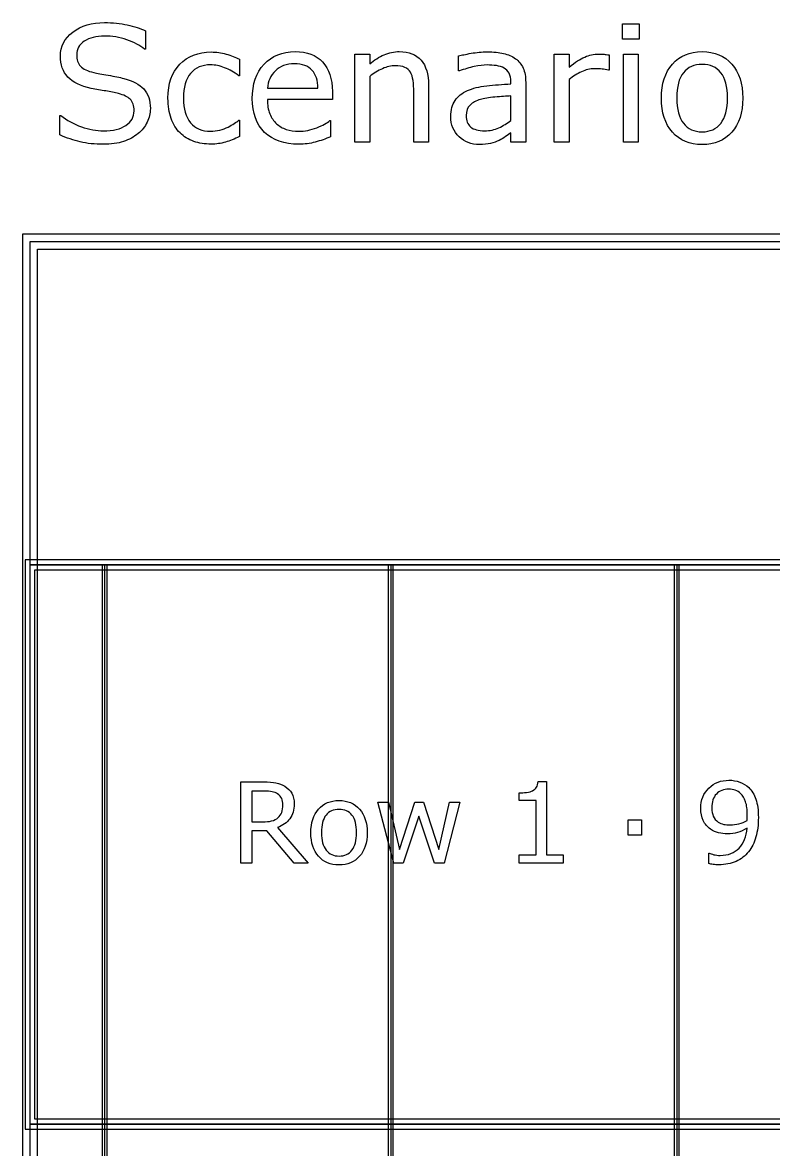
# Model space of a CAD drawing. Extents: x -13 to 750, y 12 to 2314.
# Drawn here: x 43.4 to 103.8, y 2222.9 to 2313.5 of the extents above; entities that cross this region are included whole.
import ezdxf

# ---------------------------------------------------------------- set-up
doc = ezdxf.new("R2010")
doc.units = 0
doc.layers.get('0').update_dxf_attribs({"linetype": 'CONTINUOUS'})

msp = doc.modelspace()

# ---------------------------------------------------------------- linework, layer by layer
at = {"color": 7}
for points in [[(92.980469, 2312.167344), (91.634766, 2312.167344), (91.634766, 2313.405137), (92.980469, 2313.405137)], [(92.904297, 2303.89), (91.710937, 2303.89), (91.710937, 2310.980332), (92.904297, 2310.980332)], [(100.07715, 2307.431992)], [(101.30859, 2307.431992)], [(53.675781, 2306.587754)], [(82.665527, 2305.63561)], [(43.400391, 2296.489609), (43.400391, 1844.29039), (268.59961, 1844.29039), (268.59961, 2296.489609)], [(44, 2295.89), (268, 2295.89), (268, 2269.89), (44, 2269.89)], [(44.599609, 2295.290391), (267.40039, 2295.290391), (267.40039, 1845.48961), (44.599609, 1845.48961)], [(43.599609, 2270.290391), (43.599609, 2224.489609), (268.40039, 2224.489609), (268.40039, 2270.290391)], [(44, 2269.89), (268, 2269.89), (268, 2224.89), (44, 2224.89)], [(49.800781, 2269.89), (49.800781, 2011.89), (50.199219, 2011.89), (50.199219, 2269.89)], [(72.800781, 2269.89), (72.800781, 2011.89), (73.199219, 2011.89), (73.199219, 2269.89)], [(95.800781, 2269.89), (95.800781, 2011.89), (96.199219, 2011.89), (96.199219, 2269.89)], [(44.400391, 2269.489609), (267.59961, 2269.489609), (267.59961, 2225.290391), (44.400391, 2225.290391)], [(64.334473, 2250.59214)], [(78.563965, 2250.798691), (77.285156, 2245.89), (76.520508, 2245.89), (75.259277, 2249.673691), (74.006836, 2245.89), (73.246582, 2245.89), (71.95459, 2250.798691), (72.815918, 2250.798691), (73.716797, 2246.997422), (74.942871, 2250.798691), (75.624023, 2250.798691), (76.880859, 2246.997422), (77.733398, 2250.798691)], [(93.153809, 2248.135605), (92.103516, 2248.135605), (92.103516, 2249.379258), (93.153809, 2249.379258)], [(102.55811, 2249.555042)], [(70.258301, 2248.342148)], [(71.11084, 2248.342148)], [(44, 2224.89), (268, 2224.89), (268, 2198.89), (44, 2198.89)]]:
    msp.add_lwpolyline(points, close=True, dxfattribs=at)
for points in [[(53.294925, 2312.852891), (53.294925, 2311.367539), (53.206055, 2311.367539)], [(71.309568, 2309.183945), (71.309568, 2303.89), (70.116209, 2303.89), (70.116209, 2310.980332), (71.309568, 2310.980332), (71.309568, 2310.193223)], [(78.520508, 2309.615585), (78.457028, 2309.615585), (78.457028, 2310.827987)], [(87.343747, 2308.923695), (87.343747, 2303.89), (86.150388, 2303.89), (86.150388, 2310.980332), (87.343747, 2310.980332), (87.343747, 2309.932969)], [(90.574704, 2310.904162), (90.574707, 2309.679062)], [(60.842285, 2310.555039), (60.842285, 2309.228379), (60.778805, 2309.228379)], [(90.574707, 2309.679062), (90.511227, 2309.679062)], [(63.083008, 2308.225449), (67.145508, 2308.225449)], [(68.307133, 2307.958848), (68.307129, 2307.311387)], [(76.04492, 2308.492051), (76.044922, 2303.89)], [(82.665527, 2308.57457), (82.665527, 2308.758652)], [(83.852536, 2308.701522), (83.852539, 2303.89)], [(68.307129, 2307.311387), (63.083008, 2307.311387)], [(76.044922, 2303.89), (74.851562, 2303.89), (74.851562, 2307.927109)], [(82.665527, 2305.635605), (82.665527, 2307.609727)], [(46.388672, 2304.473984), (46.388672, 2306.048203), (46.477542, 2306.048203)], [(60.778805, 2305.648297), (60.842285, 2305.648297), (60.842285, 2304.334336)], [(68.104004, 2305.62291), (68.167484, 2305.62291), (68.167484, 2304.321641)], [(83.852539, 2303.89), (82.665527, 2303.89), (82.665527, 2304.645371)], [(50, 2269.89), (50, 2011.89)], [(73, 2269.89), (73, 2011.89)], [(96, 2269.89), (96, 2011.89)], [(66.369141, 2245.89), (65.239746, 2245.89), (63.05127, 2248.491563), (61.825195, 2248.491563), (61.825195, 2245.89), (60.955078, 2245.89), (60.955078, 2252.433457), (62.787598, 2252.433457)], [(84.852539, 2252.455434), (85.533691, 2252.455434), (85.533691, 2246.557973), (86.869629, 2246.557973), (86.869629, 2245.89)], [(62.849121, 2251.686382), (61.825195, 2251.686382), (61.825195, 2249.216655), (62.704102, 2249.216655)], [(86.869629, 2245.89), (83.327637, 2245.89), (83.327637, 2246.557969), (84.689941, 2246.557969), (84.689941, 2250.943711), (83.327637, 2250.943711), (83.327637, 2251.541367)], [(101.67083, 2249.744004), (101.67041, 2249.744004)], [(63.908203, 2248.750842), (66.369141, 2245.89)], [(98.563477, 2245.863639), (98.563477, 2246.702994), (98.607417, 2246.702994)]]:
    msp.add_lwpolyline(points, dxfattribs=at)
for points in [[(47.448733, 2312.751328), (48.117353, 2313.259141), (48.965823, 2313.513047), (49.994144, 2313.513047)], [(49.994144, 2313.513047), (50.658532, 2313.513047), (51.267907, 2313.44957), (51.822269, 2313.322617)], [(46.445804, 2310.808945), (46.445804, 2311.600286), (46.780114, 2312.247747), (47.448733, 2312.751328)], [(51.822269, 2313.322617), (52.376631, 2313.195664), (52.867516, 2313.039088), (53.294925, 2312.852891)], [(48.362793, 2312.008652), (47.956543, 2311.729355), (47.753418, 2311.369655), (47.753418, 2310.929551)], [(49.987793, 2312.427598), (49.314942, 2312.427598), (48.773275, 2312.287949), (48.362793, 2312.008652)], [(51.78418, 2312.12291), (51.200195, 2312.326035), (50.6014, 2312.427598), (49.987793, 2312.427598)], [(53.206055, 2311.367539), (52.846354, 2311.672226), (52.372396, 2311.924017), (51.78418, 2312.12291)], [(47.048831, 2309.126816), (46.646813, 2309.558457), (46.445804, 2310.119166), (46.445804, 2310.808945)], [(47.753418, 2310.929551), (47.753418, 2310.535996), (47.85498, 2310.227077), (48.058105, 2310.002793)], [(56.043457, 2310.155137), (56.682454, 2310.815293), (57.524577, 2311.145371), (58.569824, 2311.145371)], [(58.569824, 2311.145371), (58.976074, 2311.145371), (59.373861, 2311.088242), (59.763184, 2310.973984)], [(59.763184, 2310.973984), (60.156739, 2310.859727), (60.516439, 2310.720078), (60.842285, 2310.555039)], [(62.81641, 2310.155137), (63.451176, 2310.836452), (64.284835, 2311.177109), (65.317387, 2311.177109)], [(65.317387, 2311.177109), (66.273767, 2311.177109), (67.010095, 2310.897812), (67.526371, 2310.339219)], [(71.309568, 2310.193223), (71.681964, 2310.502142), (72.067055, 2310.743353), (72.464842, 2310.916855)], [(72.464842, 2310.916855), (72.862628, 2311.090358), (73.270994, 2311.177109), (73.689939, 2311.177109)], [(73.689939, 2311.177109), (74.45589, 2311.177109), (75.039874, 2310.946478), (75.441893, 2310.485215)], [(78.457028, 2310.827987), (78.689775, 2310.89146), (79.026201, 2310.961285), (79.466306, 2311.03746)], [(79.466306, 2311.03746), (79.90641, 2311.113632), (80.340166, 2311.151718), (80.767575, 2311.151718)], [(80.767575, 2311.151718), (81.266924, 2311.151718), (81.700681, 2311.1094), (82.068845, 2311.024765)], [(82.068845, 2311.024765), (82.44124, 2310.944361), (82.762855, 2310.804712), (83.033688, 2310.605819)], [(87.343747, 2309.932969), (87.817705, 2310.313828), (88.234534, 2310.582546), (88.594235, 2310.739121)], [(88.594235, 2310.739121), (88.958168, 2310.899928), (89.328448, 2310.980332), (89.705075, 2310.980332)], [(89.705075, 2310.980332), (89.912432, 2310.980332), (90.06266, 2310.973985), (90.155759, 2310.961292)], [(90.155759, 2310.961292), (90.248858, 2310.952825), (90.388506, 2310.933782), (90.574704, 2310.904162)], [(95.646484, 2310.167832), (96.238932, 2310.840683), (97.036621, 2311.177109), (98.039551, 2311.177109)], [(98.039551, 2311.177109), (99.034017, 2311.177109), (99.827473, 2310.840683), (100.41992, 2310.167832)], [(48.058105, 2310.002793), (48.26123, 2309.778509), (48.618815, 2309.607122), (49.130859, 2309.488633)], [(55.091309, 2307.425645), (55.091309, 2308.58515), (55.408692, 2309.49498), (56.043457, 2310.155137)], [(58.519039, 2310.110703), (57.841956, 2310.110703), (57.306637, 2309.882187), (56.913082, 2309.425156)], [(59.648922, 2309.882187), (59.263831, 2310.034531), (58.887203, 2310.110703), (58.519039, 2310.110703)], [(60.778805, 2309.228379), (60.414872, 2309.511908), (60.038245, 2309.729844), (59.648922, 2309.882187)], [(61.870609, 2307.393906), (61.870609, 2308.553411), (62.185876, 2309.473822), (62.81641, 2310.155137)], [(65.253906, 2310.193223), (64.614909, 2310.193223), (64.10498, 2310.004909), (63.724121, 2309.628281)], [(66.669434, 2309.679062), (66.360515, 2310.021836), (65.888672, 2310.193223), (65.253906, 2310.193223)], [(67.526371, 2310.339219), (68.046879, 2309.780625), (68.307133, 2308.987168), (68.307133, 2307.958848)], [(72.331541, 2309.799668), (71.976072, 2309.638861), (71.635415, 2309.43362), (71.309568, 2309.183945)], [(73.353514, 2310.040879), (73.027667, 2310.040879), (72.68701, 2309.960475), (72.331541, 2309.799668)], [(74.127928, 2309.907578), (73.929035, 2309.996445), (73.670897, 2310.040879), (73.353514, 2310.040879)], [(74.584959, 2309.514023), (74.479165, 2309.691758), (74.326821, 2309.822943), (74.127928, 2309.907578)], [(75.441893, 2310.485215), (75.843911, 2310.023952), (76.04492, 2309.359564), (76.04492, 2308.492051)], [(79.713867, 2309.971054), (79.328776, 2309.89065), (78.930989, 2309.77216), (78.520508, 2309.615585)], [(80.76123, 2310.098007), (80.448079, 2310.098007), (80.098958, 2310.055689), (79.713867, 2309.971054)], [(81.503906, 2310.047227), (81.266927, 2310.08108), (81.019368, 2310.098007), (80.76123, 2310.098007)], [(82.113281, 2309.850449), (81.94401, 2309.94778), (81.740885, 2310.013372), (81.503906, 2310.047227)], [(82.519531, 2309.431504), (82.426432, 2309.609238), (82.291016, 2309.748886), (82.113281, 2309.850449)], [(83.033688, 2310.605819), (83.30029, 2310.411158), (83.503415, 2310.159367), (83.643063, 2309.850448)], [(83.643063, 2309.850448), (83.782712, 2309.541529), (83.852536, 2309.158553), (83.852536, 2308.701522)], [(89.400388, 2309.799672), (89.032224, 2309.799672), (88.676755, 2309.717152), (88.333981, 2309.552113)], [(89.99072, 2309.767932), (89.825681, 2309.789092), (89.628903, 2309.799672), (89.400388, 2309.799672)], [(90.511227, 2309.679062), (90.333493, 2309.721382), (90.159991, 2309.751005), (89.99072, 2309.767932)], [(94.76416, 2307.431992), (94.76416, 2308.587265), (95.058268, 2309.499212), (95.646484, 2310.167832)], [(98.039551, 2310.148789), (97.39209, 2310.148789), (96.888509, 2309.924505), (96.528809, 2309.475937)], [(99.537598, 2309.475937), (99.177897, 2309.924505), (98.678548, 2310.148789), (98.039551, 2310.148789)], [(100.41992, 2310.167832), (101.012367, 2309.499212), (101.30859, 2308.587265), (101.30859, 2307.431992)], [(48.915042, 2308.219102), (48.077151, 2308.396836), (47.455081, 2308.699407), (47.048831, 2309.126816)], [(49.130859, 2309.488633), (49.401692, 2309.429386), (49.786784, 2309.357446), (50.286133, 2309.272812)], [(50.286133, 2309.272812), (50.785482, 2309.188177), (51.208659, 2309.101426), (51.555664, 2309.012559)], [(51.555664, 2309.012559), (52.258138, 2308.826361), (52.787109, 2308.544948), (53.142578, 2308.16832)], [(56.913082, 2309.425156), (56.523759, 2308.972357), (56.329098, 2308.305853), (56.329098, 2307.425645)], [(63.724121, 2309.628281), (63.347494, 2309.251654), (63.133789, 2308.784043), (63.083008, 2308.225449)], [(67.145508, 2308.225449), (67.141308, 2308.851751), (66.982617, 2309.336289), (66.669434, 2309.679062)], [(74.794432, 2308.841172), (74.756345, 2309.128932), (74.686521, 2309.353216), (74.584959, 2309.514023)], [(82.665527, 2308.758652), (82.665527, 2309.029485), (82.616862, 2309.253769), (82.519531, 2309.431504)], [(88.333981, 2309.552113), (87.991208, 2309.391306), (87.66113, 2309.181833), (87.343747, 2308.923695)], [(96.528809, 2309.475937), (96.17334, 2309.031602), (95.995605, 2308.350287), (95.995605, 2307.431992)], [(100.07715, 2307.431992), (100.07715, 2308.350287), (99.897299, 2309.031602), (99.537598, 2309.475937)], [(50.089358, 2308.009629), (49.721194, 2308.064642), (49.329755, 2308.134467), (48.915042, 2308.219102)], [(51.124026, 2307.800156), (50.806643, 2307.884791), (50.461754, 2307.954616), (50.089358, 2308.009629)], [(53.142578, 2308.16832), (53.498047, 2307.791693), (53.675781, 2307.264837), (53.675781, 2306.587754)], [(74.851562, 2307.927109), (74.851562, 2308.252956), (74.832519, 2308.557643), (74.794432, 2308.841172)], [(78.171387, 2307.24791), (78.404134, 2307.58222), (78.734212, 2307.84459), (79.161621, 2308.03502)], [(79.161621, 2308.03502), (79.593262, 2308.225449), (80.111654, 2308.354518), (80.716797, 2308.422227)], [(80.716797, 2308.422227), (81.32194, 2308.489935), (81.971517, 2308.540716), (82.665527, 2308.57457)], [(52.057132, 2307.336777), (51.854007, 2307.53567), (51.542971, 2307.69013), (51.124026, 2307.800156)], [(52.368167, 2306.41002), (52.368167, 2306.828965), (52.264489, 2307.137884), (52.057132, 2307.336777)], [(55.345215, 2305.794297), (55.175944, 2306.259792), (55.091309, 2306.803574), (55.091309, 2307.425645)], [(56.329098, 2307.425645), (56.329098, 2306.570827), (56.519528, 2305.912786), (56.900387, 2305.451523)], [(62.860844, 2304.677109), (62.200687, 2305.316106), (61.870609, 2306.221705), (61.870609, 2307.393906)], [(63.083008, 2307.311387), (63.083008, 2306.875514), (63.1486, 2306.494655), (63.279785, 2306.168809)], [(77.828613, 2305.946641), (77.828613, 2306.484076), (77.942871, 2306.917832), (78.171387, 2307.24791)], [(80.208984, 2307.330435), (79.866211, 2307.233104), (79.58903, 2307.08076), (79.377441, 2306.873403)], [(81.376953, 2307.514517), (80.886068, 2307.472197), (80.496745, 2307.410836), (80.208984, 2307.330435)], [(82.665527, 2307.609727), (82.301595, 2307.588567), (81.87207, 2307.55683), (81.376953, 2307.514517)], [(95.646484, 2304.696152), (95.058268, 2305.364772), (94.76416, 2306.276719), (94.76416, 2307.431992)], [(95.995605, 2307.431992), (95.995605, 2306.54332), (96.175455, 2305.868353), (96.535156, 2305.40709)], [(99.53125, 2305.400742), (99.895183, 2305.857773), (100.07715, 2306.534857), (100.07715, 2307.431992)], [(101.30859, 2307.431992), (101.30859, 2306.276719), (101.012367, 2305.364772), (100.41992, 2304.696152)], [(51.714358, 2305.242051), (52.150231, 2305.534043), (52.368167, 2305.923366), (52.368167, 2306.41002)], [(53.675781, 2306.587754), (53.675781, 2306.21959), (53.58903, 2305.855658), (53.415527, 2305.495957)], [(63.279785, 2306.168809), (63.41097, 2305.847194), (63.59082, 2305.582709), (63.819336, 2305.375352)], [(79.377441, 2306.873403), (79.165853, 2306.670278), (79.060059, 2306.388866), (79.060059, 2306.029165)], [(46.477542, 2306.048203), (46.955732, 2305.650416), (47.507978, 2305.343613), (48.13428, 2305.127793)], [(49.898929, 2304.804063), (50.677575, 2304.804063), (51.282718, 2304.950059), (51.714358, 2305.242051)], [(53.415527, 2305.495957), (53.246256, 2305.136256), (53.007161, 2304.831569), (52.698242, 2304.581895)], [(56.0625, 2304.639023), (55.753581, 2304.943711), (55.514486, 2305.328802), (55.345215, 2305.794297)], [(56.900387, 2305.451523), (57.285478, 2304.994492), (57.825028, 2304.765977), (58.519039, 2304.765977)], [(59.928219, 2305.108746), (60.101722, 2305.197613), (60.264645, 2305.290712), (60.416988, 2305.388043)], [(60.416988, 2305.388043), (60.569332, 2305.489606), (60.689938, 2305.576357), (60.778805, 2305.648297)], [(63.819336, 2305.375352), (64.039388, 2305.172227), (64.299642, 2305.019883), (64.600098, 2304.91832)], [(67.056641, 2305.051621), (67.547526, 2305.246282), (67.896647, 2305.436712), (68.104004, 2305.62291)], [(78.495117, 2304.327988), (78.050781, 2304.751165), (77.828613, 2305.290716), (77.828613, 2305.946641)], [(79.060059, 2306.029165), (79.060059, 2305.622915), (79.18278, 2305.316112), (79.428223, 2305.108755)], [(81.700684, 2305.045278), (82.047689, 2305.210317), (82.369303, 2305.407095), (82.665527, 2305.63561)], [(96.535156, 2305.40709), (96.894857, 2304.950059), (97.396322, 2304.721543), (98.039551, 2304.721543)], [(98.039551, 2304.721543), (98.674316, 2304.721543), (99.171549, 2304.947943), (99.53125, 2305.400742)], [(48.04541, 2303.909043), (47.503743, 2304.035996), (46.951497, 2304.22431), (46.388672, 2304.473984)], [(48.13428, 2305.127793), (48.760582, 2304.911973), (49.348798, 2304.804063), (49.898929, 2304.804063)], [(52.698242, 2304.581895), (52.359701, 2304.311062), (51.96403, 2304.099473), (51.51123, 2303.947129)], [(57.160645, 2303.953477), (56.733236, 2304.10582), (56.367187, 2304.334336), (56.0625, 2304.639023)], [(58.519039, 2304.765977), (58.76025, 2304.765977), (59.005692, 2304.797714), (59.255367, 2304.861187)], [(59.255367, 2304.861187), (59.505042, 2304.92466), (59.729326, 2305.00718), (59.928219, 2305.108746)], [(60.842285, 2304.334336), (60.444498, 2304.143906), (60.065755, 2303.995794), (59.706055, 2303.89)], [(65.615727, 2303.724961), (64.439294, 2303.724961), (63.521, 2304.042344), (62.860844, 2304.677109)], [(64.600098, 2304.91832), (64.904785, 2304.816758), (65.239095, 2304.765977), (65.603027, 2304.765977)], [(65.603027, 2304.765977), (66.085449, 2304.765977), (66.569987, 2304.861192), (67.056641, 2305.051621)], [(68.167484, 2304.321641), (67.765466, 2304.15237), (67.354984, 2304.010605), (66.936039, 2303.896348)], [(80.120117, 2303.693223), (79.48112, 2303.693223), (78.939453, 2303.904811), (78.495117, 2304.327988)], [(79.428223, 2305.108755), (79.673666, 2304.90563), (80.048177, 2304.804068), (80.551758, 2304.804068)], [(80.551758, 2304.804068), (80.970703, 2304.804068), (81.353679, 2304.884471), (81.700684, 2305.045278)], [(82.233887, 2304.340684), (82.056152, 2304.213731), (81.88265, 2304.112168), (81.713379, 2304.035996)], [(82.665527, 2304.645371), (82.559733, 2304.573431), (82.415853, 2304.471869), (82.233887, 2304.340684)], [(98.039551, 2303.693223), (97.036621, 2303.693223), (96.238932, 2304.027533), (95.646484, 2304.696152)], [(100.41992, 2304.696152), (99.827473, 2304.027533), (99.034017, 2303.693223), (98.039551, 2303.693223)], [(49.88623, 2303.718613), (49.204915, 2303.718613), (48.591309, 2303.78209), (48.04541, 2303.909043)], [(51.51123, 2303.947129), (51.062663, 2303.794785), (50.520996, 2303.718613), (49.88623, 2303.718613)], [(58.569824, 2303.731309), (58.05778, 2303.731309), (57.588054, 2303.805365), (57.160645, 2303.953477)], [(59.706055, 2303.89), (59.350586, 2303.784206), (58.971843, 2303.731309), (58.569824, 2303.731309)], [(66.936039, 2303.896348), (66.517094, 2303.78209), (66.07699, 2303.724961), (65.615727, 2303.724961)], [(81.027832, 2303.794785), (80.769694, 2303.727077), (80.467122, 2303.693223), (80.120117, 2303.693223)], [(81.713379, 2304.035996), (81.514486, 2303.938665), (81.28597, 2303.858262), (81.027832, 2303.794785)], [(62.787598, 2252.433457), (63.183105, 2252.433457), (63.512695, 2252.40709), (63.776367, 2252.354357)], [(63.776367, 2252.354357), (64.040039, 2252.30455), (64.277344, 2252.21373), (64.488281, 2252.081897)], [(64.488281, 2252.081897), (64.725586, 2251.932482), (64.910156, 2251.743517), (65.041992, 2251.515002)], [(84.399902, 2251.721547), (84.534668, 2251.794789), (84.640137, 2251.887074), (84.716309, 2251.998402)], [(84.716309, 2251.998402), (84.79541, 2252.11266), (84.84082, 2252.265004), (84.852539, 2252.455434)], [(97.926265, 2250.306507), (97.926265, 2250.974476), (98.145991, 2251.517933), (98.585444, 2251.936878)], [(98.585444, 2251.936878), (99.024897, 2252.355823), (99.561033, 2252.565296), (100.19385, 2252.565296)], [(100.18506, 2251.848984), (99.763184, 2251.848984), (99.429199, 2251.717148), (99.183105, 2251.453477)], [(100.69922, 2251.761094), (100.541013, 2251.819687), (100.369627, 2251.848984), (100.18506, 2251.848984)], [(100.19385, 2252.565296), (100.510257, 2252.565296), (100.803223, 2252.515491), (101.07275, 2252.415882)], [(101.14307, 2251.479844), (101.00537, 2251.61168), (100.85742, 2251.70543), (100.69922, 2251.761094)], [(101.07275, 2252.415882), (101.342283, 2252.319202), (101.578123, 2252.172718), (101.78027, 2251.976429)], [(101.78027, 2251.976429), (102.029297, 2251.733265), (102.221193, 2251.419788), (102.35596, 2251.035999)], [(63.459961, 2251.633652), (63.28711, 2251.668805), (63.083496, 2251.686382), (62.849121, 2251.686382)], [(63.908203, 2251.457871), (63.782226, 2251.542832), (63.632812, 2251.601426), (63.459961, 2251.633652)], [(64.233398, 2251.08873), (64.168945, 2251.235215), (64.060546, 2251.358262), (63.908203, 2251.457871)], [(64.334473, 2250.592148), (64.334473, 2250.779648), (64.300781, 2250.945175), (64.233398, 2251.08873)], [(65.041992, 2251.515002), (65.176758, 2251.289416), (65.244141, 2251.002307), (65.244141, 2250.653674)], [(67.190918, 2250.236191), (67.601074, 2250.702012), (68.15332, 2250.934922), (68.847656, 2250.934922)], [(68.847656, 2250.934922), (69.536133, 2250.934922), (70.085449, 2250.702012), (70.495605, 2250.236191)], [(83.327637, 2251.541367), (83.512207, 2251.541367), (83.709961, 2251.556017), (83.920898, 2251.585317)], [(83.920898, 2251.585317), (84.131836, 2251.617544), (84.291504, 2251.662954), (84.399902, 2251.721547)], [(99.183105, 2251.453477), (98.939941, 2251.189805), (98.818359, 2250.819199), (98.818359, 2250.34166)], [(101.52979, 2250.838242), (101.436037, 2251.113633), (101.30713, 2251.3275), (101.14307, 2251.479844)], [(101.67041, 2249.744004), (101.67041, 2250.198105), (101.623537, 2250.562851), (101.52979, 2250.838242)], [(102.35596, 2251.035999), (102.490727, 2250.65514), (102.55811, 2250.161487), (102.55811, 2249.555042)], [(63.947754, 2249.559426), (64.07959, 2249.682473), (64.17627, 2249.823098), (64.237793, 2249.981301)], [(64.237793, 2249.981301), (64.302246, 2250.142434), (64.334473, 2250.346047), (64.334473, 2250.59214)], [(65.244141, 2250.653674), (65.244141, 2250.181994), (65.125489, 2249.786486), (64.888184, 2249.46715)], [(66.580078, 2248.342148), (66.580078, 2249.141953), (66.783691, 2249.7733), (67.190918, 2250.236191)], [(68.847656, 2250.223008), (68.399414, 2250.223008), (68.050781, 2250.067735), (67.801758, 2249.757188)], [(69.884766, 2249.757188), (69.635742, 2250.067735), (69.290039, 2250.223008), (68.847656, 2250.223008)], [(70.495605, 2250.236191), (70.905762, 2249.7733), (71.11084, 2249.141953), (71.11084, 2248.342148)], [(98.119624, 2249.317737), (97.990718, 2249.593128), (97.926265, 2249.922718), (97.926265, 2250.306507)], [(98.818359, 2250.34166), (98.818359, 2250.06334), (98.85791, 2249.836289), (98.937012, 2249.660508)], [(62.704102, 2249.216655), (62.979492, 2249.216655), (63.219726, 2249.240092), (63.424805, 2249.286965)], [(63.424805, 2249.286965), (63.629883, 2249.336772), (63.804199, 2249.427592), (63.947754, 2249.559426)], [(64.888184, 2249.46715), (64.650879, 2249.150744), (64.324219, 2248.911975), (63.908203, 2248.750842)], [(67.801758, 2249.757188), (67.555664, 2249.449571), (67.432617, 2248.977891), (67.432617, 2248.342148)], [(70.258301, 2248.342148), (70.258301, 2248.977891), (70.133789, 2249.449571), (69.884766, 2249.757188)], [(98.704097, 2248.636585), (98.446284, 2248.815296), (98.25146, 2249.042346), (98.119624, 2249.317737)], [(98.937012, 2249.660508), (99.016113, 2249.484727), (99.149414, 2249.330918), (99.336914, 2249.199082)], [(99.336914, 2249.199082), (99.46875, 2249.108262), (99.61377, 2249.046739), (99.771973, 2249.014512)], [(100.29932, 2248.970562), (100.527833, 2248.970562), (100.759277, 2249.001325), (100.99365, 2249.062852)], [(100.99365, 2249.062852), (101.228023, 2249.124372), (101.44775, 2249.213727), (101.65283, 2249.330918)], [(101.65283, 2249.330918), (101.655497, 2249.392445), (101.658497, 2249.452503), (101.66183, 2249.511094)], [(101.66183, 2249.511094), (101.66783, 2249.572621), (101.67083, 2249.650257), (101.67083, 2249.744004)], [(102.55811, 2249.555039), (102.55811, 2248.98375), (102.49219, 2248.465195), (102.36035, 2247.999375)], [(67.190918, 2246.448105), (66.783691, 2246.910996), (66.580078, 2247.542343), (66.580078, 2248.342148)], [(67.432617, 2248.342148), (67.432617, 2247.726914), (67.557129, 2247.259629), (67.806152, 2246.940293)], [(69.880371, 2246.935898), (70.132324, 2247.252305), (70.258301, 2247.721055), (70.258301, 2248.342148)], [(71.11084, 2248.342148), (71.11084, 2247.542343), (70.905762, 2246.910996), (70.495605, 2246.448105)], [(99.358882, 2248.328968), (99.142085, 2248.381701), (98.923823, 2248.48424), (98.704097, 2248.636585)], [(100.09277, 2248.249868), (99.823238, 2248.249868), (99.578609, 2248.276235), (99.358882, 2248.328968)], [(99.771973, 2249.014512), (99.930178, 2248.985212), (100.10596, 2248.970562), (100.29932, 2248.970562)], [(100.87939, 2248.355337), (100.639157, 2248.285024), (100.37695, 2248.249868), (100.09277, 2248.249868)], [(101.64844, 2248.7069), (101.37598, 2248.542837), (101.11963, 2248.42565), (100.87939, 2248.355337)], [(101.00684, 2247.098501), (101.37598, 2247.48815), (101.589847, 2248.024283), (101.64844, 2248.7069)], [(102.36035, 2247.999375), (102.231443, 2247.533555), (102.035153, 2247.136582), (101.77148, 2246.808457)], [(68.847656, 2245.75377), (68.15332, 2245.75377), (67.601074, 2245.985215), (67.190918, 2246.448105)], [(67.806152, 2246.940293), (68.055175, 2246.623887), (68.402343, 2246.465684), (68.847656, 2246.465684)], [(68.847656, 2246.465684), (69.287109, 2246.465684), (69.631348, 2246.622422), (69.880371, 2246.935898)], [(70.495605, 2246.448105), (70.085449, 2245.985215), (69.536133, 2245.75377), (68.847656, 2245.75377)], [(98.607417, 2246.702994), (98.692378, 2246.659047), (98.812495, 2246.616567), (98.967768, 2246.575553)], [(98.967768, 2246.575553), (99.123042, 2246.537466), (99.295894, 2246.518423), (99.486323, 2246.518423)], [(99.486323, 2246.518423), (100.133788, 2246.518423), (100.640627, 2246.711782), (101.00684, 2247.098501)], [(101.77148, 2246.808457), (101.50488, 2246.474472), (101.170897, 2246.21666), (100.76953, 2246.03502)], [(98.923828, 2245.788929), (98.789063, 2245.803576), (98.668946, 2245.828479), (98.563477, 2245.863639)], [(99.354492, 2245.762559), (99.202149, 2245.762559), (99.058594, 2245.771349), (98.923828, 2245.788929)], [(100.76953, 2246.03502), (100.368163, 2245.853379), (99.896484, 2245.762559), (99.354492, 2245.762559)]]:
    msp.add_open_spline(points, degree=3, dxfattribs=at)

doc.saveas('drawing.dxf')
